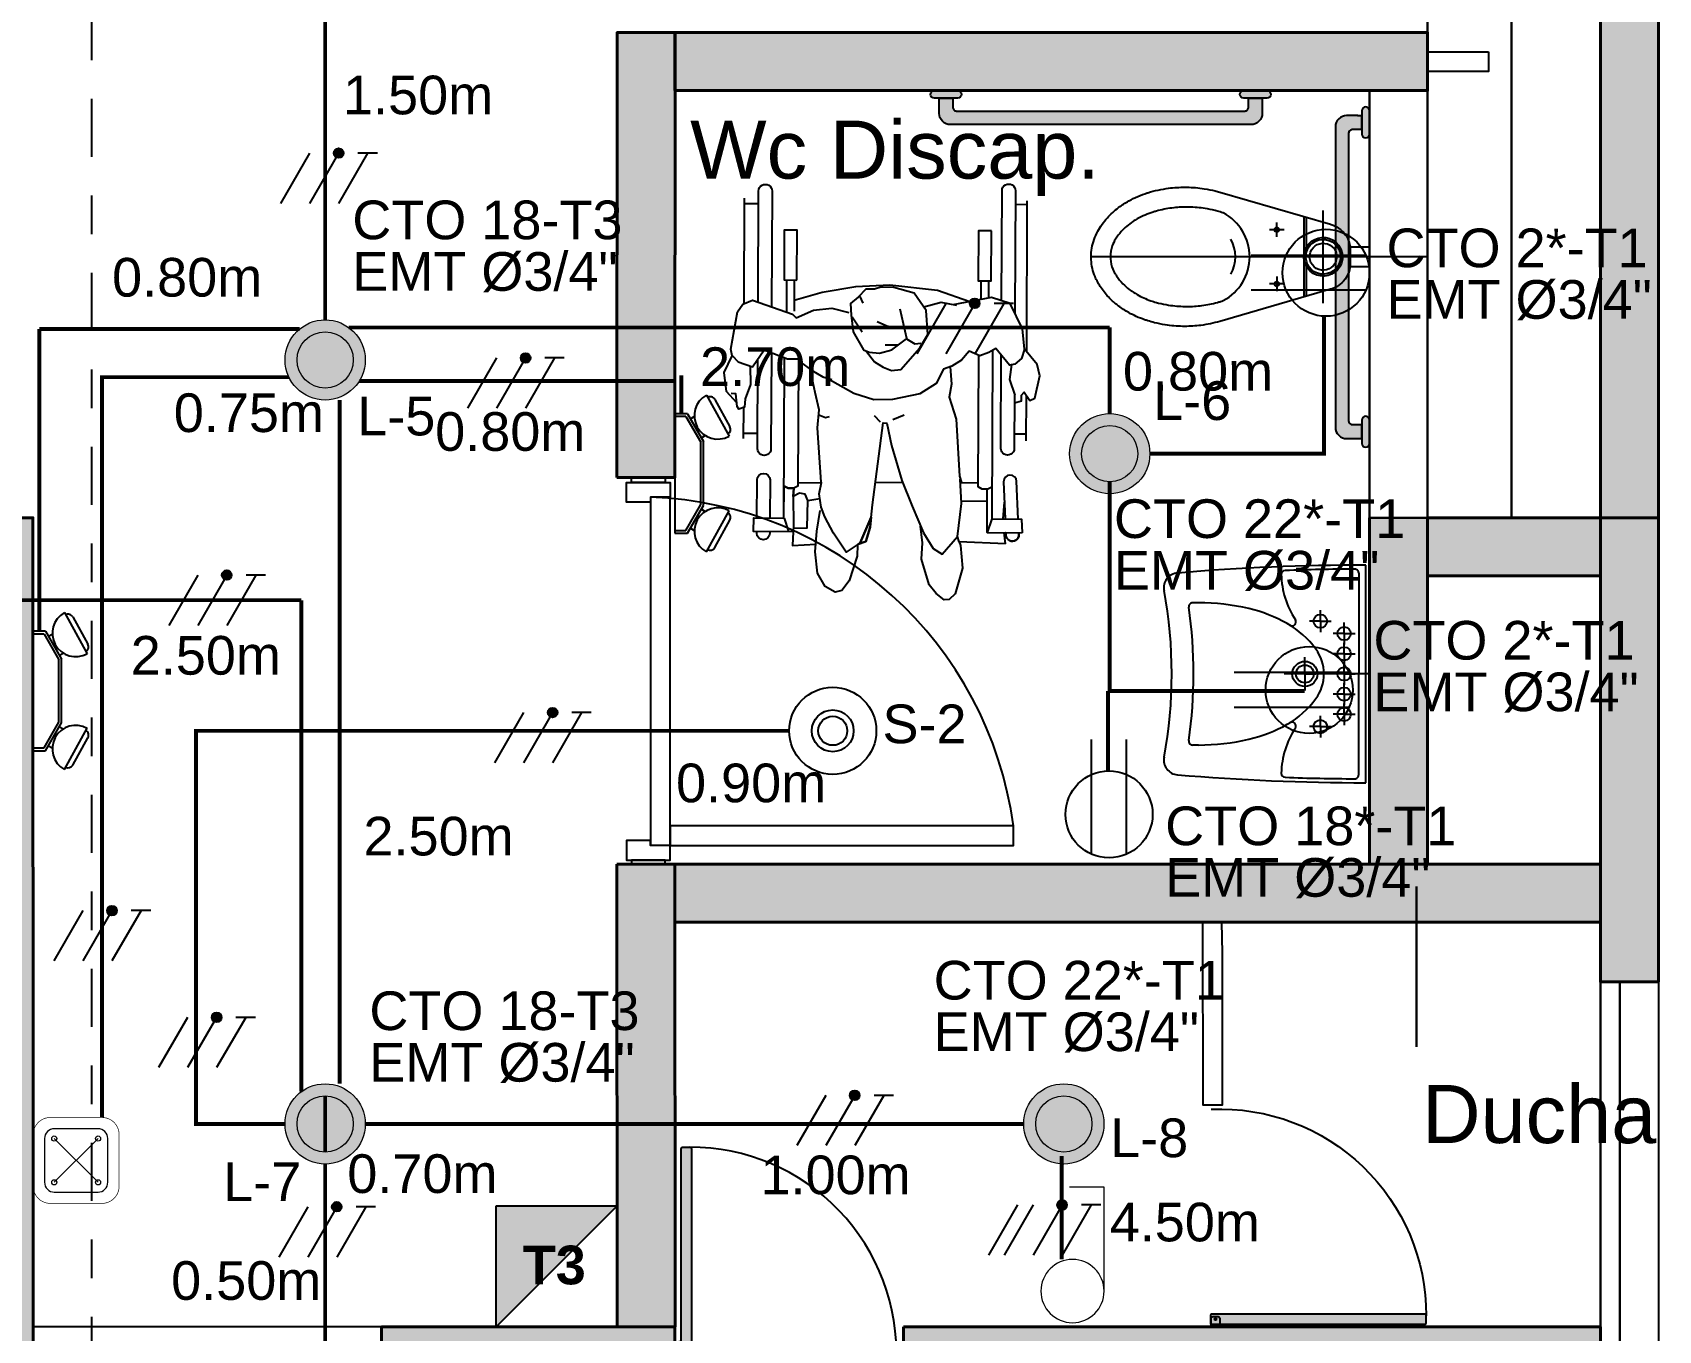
# Model space of a CAD drawing. Header units: millimetres. Extents: x -1568 to 501, y 36 to 962.
# Drawn here: x 266.322 to 270.526, y 54.871 to 58.228 of the extents above; entities that cross this region are included whole.
import ezdxf
from ezdxf.lldxf.tags import DXFTag

# ---------------------------------------------------------------- set-up
doc = ezdxf.new("R2010")
doc.units = ezdxf.units.MM
for name, pattern in [('CENTER', [0.7, 0.3, -0.2, 0, -0.2]), ('CENTER2', [28.575, 19.05, -3.175, 3.175, -3.175]), ('HIDDEN', [9.525, 6.35, -3.175]), ('LÍNEAS_OCULTASX2', [0.75, 0.5, -0.25])]:
    doc.linetypes.add(name, pattern=pattern)
for name, color, linetype in [('-ALAMBRADO', 7, 'Continuous'), ('-CN-GYD-ILUMINACION-EM', 1, 'Continuous'), ('-CN-GYD-TEXTOS', 7, 'Continuous'), ('1amobla', 253, 'Continuous'), ('A_ACHU5', 255, 'Continuous'), ('A_METAL  PROY', 177, 'Continuous'), ('A_MUEBLES FIJOS', 252, 'Continuous'), ('AMOBLAMIENTO', 252, 'Continuous'), ('CAJA DE PASO', 86, 'Continuous'), ('EJE-ESTRUCTURA', 254, 'CENTER'), ('GG_PISO 9', 8, 'Continuous'), ('JCA_HATCH 254', 252, 'Continuous'), ('LUMINARIA DE EMERGENCIA', 1, 'Continuous'), ('LUMINARIA LED CIRCULAR', 7, 'Continuous'), ('SENSOR MOVIMIENTO', 3, 'Continuous'), ('suiches', 3, 'Continuous'), ('TB', 7, 'Continuous'), ('TEXTOS MEDIDAS', 7, 'Continuous'), ('TOMA', 1, 'Continuous')]:
    doc.layers.add(name, color=color, linetype=linetype)
for name, color, linetype, lineweight in [('-CN-GYD-ILUMINACIÓN', 3, 'Continuous', 20), ('-CN-GYD-TUBERÍA TOMACORRIENTE', 5, 'Continuous', 5), ('-CN-GYD-TUBERÍA TOMACORRIENTE PVC', 86, 'Continuous', 18), ('_TEXTO', 7, 'Continuous', 9), ('TEXTOS', 7, 'Continuous', 20), ('Textos 1', 7, 'Continuous', 25)]:
    doc.layers.add(name, color=color, linetype=linetype, lineweight=lineweight)
doc.layers.add('A-HATCH CONCRETO', color=7, linetype='Continuous', true_color=0xb8b8b8)
doc.layers.add('Muro', color=7, linetype='Continuous', lineweight=40, true_color=0x2b2b2b)
doc.layers.add('Vidrio', color=7, linetype='Continuous', lineweight=30, true_color=0x999999)
doc.styles.add('GYD', font='arial.ttf', dxfattribs={"height": 2.5})
doc.styles.get("Standard").update_dxf_attribs({"font": 'arial.ttf'})
tags = doc.linetypes.add('EMT_LINE', pattern='A,0.5,-0.2,["EMT",Standard,S=0.1,R=0,X=-0.1,Y=-0.05],-0.25', length=0.95).pattern_tags.tags
tags[6] = DXFTag(74, 10)

# ---------------------------------------------------------------- blocks, each defined once
blk = doc.blocks.new('OJO DE BUEY 12W')
at = {"layer": 'JCA_HATCH 254', "true_color": 0x000000, "transparency": 33554687}
h = blk.add_hatch(color=18, dxfattribs=at)
h.dxf.hatch_style = 1
h.paths.add_polyline_path([(-103.7, 0, 1), (103.7, 0, 1)])
h.paths.add_polyline_path([(72.7, 0, -1), (-72.7, 0, -1)], flags=16)
at = {"layer": 'LUMINARIA LED CIRCULAR', "linetype": 'EMT_LINE', "lineweight": 5, "ltscale": 10}
h = blk.add_hatch(color=256, dxfattribs=at)
h.dxf.hatch_style = 1
h.set_gradient(color1=(147, 149, 152), color2=(248, 246, 176), name='SPHERICAL')
edge = h.paths.add_edge_path()
edge.add_arc((0, 0), 72.7, 0, 360)
at = {"layer": 'LUMINARIA LED CIRCULAR', "linetype": 'Continuous', "lineweight": 5, "ltscale": 10}
for radius in [103.7, 72.7]:
    blk.add_circle((0, 0), radius, dxfattribs=at)
blk = doc.blocks.new('*U73')
at = {"layer": '-CN-GYD-ILUMINACION-EM', "ltscale": 0.3}
for p, q in [((-144.9, 269.7), (-200.1, 170.2)), ((-114.3, 285.4), (-197.3, 135.9)), ((-118.9, 277.1), (-118.9, 277.1)), ((-192.7, 144.3), (-192.7, 144.3)), ((-144.9, -269.7), (-200.1, -170.2)), ((-114.3, -285.4), (-197.3, -135.9)), ((-192.7, -144.3), (-192.7, -144.3)), ((-118.9, -277.1), (-118.9, -277.1))]:
    blk.add_line(p, q, dxfattribs=at)
at = {"layer": '-CN-GYD-ILUMINACION-EM'}
for p, q in [((0, 217.4), (-46, 217.4)), ((0, 207.4), (-40.2, 207.4)), ((0, -217.4), (0, 217.4)), ((-104.3, 116.3), (-104.3, -116.3)), ((-94.3, 113.6), (-94.3, -113.6)), ((-46, -217.4), (0, -217.4)), ((-40.2, -207.4), (0, -207.4))]:
    blk.add_line(p, q, dxfattribs=at)
for points in [[(-46, 217.4), (-104.3, 116.3)], [(-40.2, 207.4), (-94.3, 113.6)], [(-56.3, 199.4), (-70.4, 207.5)], [(-96.3, 130.1), (-110.4, 138.2)], [(-46, -217.4), (-104.3, -116.3)], [(-40.2, -207.4), (-94.3, -113.6)], [(-96.3, -130.1), (-110.4, -138.2)], [(-56.3, -199.4), (-70.4, -207.5)]]:
    blk.add_lwpolyline(points, dxfattribs=at)
at = {"layer": '-CN-GYD-ILUMINACION-EM', "ltscale": 0.3}
for centre, radius, start, end in [((-155.8, 210.7), 85.5, 240.97153, 60.97153), ((-128.2, 260.4), 19.1, 60.97153, 150.97153), ((-183.4, 160.9), 19.1, 150.97153, 240.97153), ((-183.4, -160.9), 19.1, 119.02847, 209.02847), ((-155.8, -210.7), 85.5, 299.02847, 119.02847), ((-128.2, -260.4), 19.1, 209.02847, 299.02847)]:
    blk.add_arc(centre, radius, start, end, dxfattribs=at)
at = {"layer": '-CN-GYD-TEXTOS', "style": 'GYD'}
blk.add_attdef('5', (-68.5, -405.5), '', height=125, rotation=90, dxfattribs=at)
blk = doc.blocks.new('A$C8f550a70')
at = {"layer": '-CN-GYD-ILUMINACIÓN', "color": 3, "extrusion": (0, 0, -1)}
for p, q in [((0, 0.269), (0, 0)), ((0, 0), (0.0898, 0))]:
    blk.add_line(p, q, dxfattribs=at)
blk.add_circle((-0.0817, 0.2687), 0.0817, dxfattribs=at)
blk = doc.blocks.new('Caja de paso')
at = {"layer": '-CN-GYD-TUBERÍA TOMACORRIENTE PVC', "const_width": 0.00173}
blk.add_lwpolyline([(-0.1111, 0.0667), (-0.1111, -0.0667, 0.414214), (-0.0667, -0.1111), (0.0667, -0.1111, 0.414214), (0.1111, -0.0667), (0.1111, 0.0667, 0.414214), (0.0667, 0.1111), (-0.0667, 0.1111, 0.414214)], format="xyb", close=True, dxfattribs=at)
at = {"layer": '-CN-GYD-TUBERÍA TOMACORRIENTE PVC'}
blk.add_lwpolyline([(-0.0566, -0.0819), (0.0566, -0.0819, 0.414214), (0.0819, -0.0566), (0.0819, 0.0566, 0.414214), (0.0566, 0.0819), (-0.0566, 0.0819, 0.414214), (-0.0819, 0.0566), (-0.0819, -0.0566, 0.414214)], format="xyb", close=True, dxfattribs=at)
at = {"layer": '-CN-GYD-TUBERÍA TOMACORRIENTE PVC', "linetype": 'LÍNEAS_OCULTASX2'}
for points in [[(-0.0566, 0.0566), (0.0566, -0.0566)], [(0.0566, 0.0566), (-0.0566, -0.0566)]]:
    blk.add_lwpolyline(points, dxfattribs=at)
at = {"layer": '-CN-GYD-TUBERÍA TOMACORRIENTE PVC'}
for centre in [(-0.0566, 0.0566), (0.0566, 0.0566), (-0.0566, -0.0566), (0.0566, -0.0566)]:
    blk.add_circle(centre, 0.00665, dxfattribs=at)
blk = doc.blocks.new('2x')
at = {"layer": '-ALAMBRADO'}
h = blk.add_hatch(color=256, dxfattribs=at)
edge = h.paths.add_edge_path()
edge.add_arc((0.075, 0.13), 0.025, 0, 360)
for p, q in [((-0.075, 0.13), (-0.2251, -0.13)), ((0.075, 0.13), (-0.075, -0.13)), ((0.2251, 0.13), (0.075, -0.13))]:
    blk.add_line(p, q, dxfattribs=at)
blk.add_lwpolyline([(0.2751, 0.13), (0.1751, 0.13)], dxfattribs=at)
blk.add_circle((0.075, 0.13), 0.025, dxfattribs=at)
blk = doc.blocks.new('*U63')
at = {"layer": '-ALAMBRADO'}
blk.add_blockref('2x', (0, 0), dxfattribs=at)
blk = doc.blocks.new('Estructura cubierta')
at = {"layer": 'EJE-ESTRUCTURA', "ltscale": 0.5}
blk.add_line((1978.498, -5855.3542), (1978.498, -5914.9141), dxfattribs=at)
blk.add_line((1978.498, -5855.3542), (1978.498, -5914.9141), dxfattribs=at)
blk = doc.blocks.new('DISCAPACITADO PLANTA')
for points in [[(0.2917, 0.8958), (0.2908, 0.9253), (0.27, 0.9892), (0.2518, 1.0146), (0.2345, 1.019), (0.2082, 1.0038), (0.1889, 0.9694), (0.1821, 0.9144), (0.187, 0.8605), (0.1952, 0.8075)], [(0.6744, 0.894), (0.5545, 0.8887), (0.5585, 0.8983), (0.5637, 0.9562), (0.5446, 1.0232), (0.5291, 1.0379), (0.5161, 1.0383), (0.4953, 1.0224), (0.4775, 0.9995), (0.4577, 0.9332), (0.4599, 0.8913), (0.4599, 0.8913), (0.4551, 0.848)], [(0.1266, 0.8531), (0.1621, 0.8526), (0.1636, 0.7815), (0.1563, 0.7655), (0.1417, 0.7628), (0.1254, 0.7708), (0.1267, 0.8456), (0.1239, 0.8981), (0.1839, 0.8947)], [(0.3275, 0.8246), (0.299, 0.8908), (0.2628, 0.9155), (0.23, 0.8656), (0.2078, 0.8238), (0.1984, 0.7987), (0.1929, 0.7645), (0.199, 0.7352), (0.1981, 0.7337), (0.1881, 0.5936), (0.1925, 0.5466), (0.1925, 0.5466), (0.1823, 0.5022), (0.1696, 0.4422)], [(0.2935, 0.8946), (0.3136, 0.8877), (0.3248, 0.8507), (0.3308, 0.7926), (0.3586, 0.581), (0.3676, 0.5817), (0.3802, 0.6394), (0.4066, 0.73), (0.4333, 0.7963), (0.4333, 0.7963), (0.4623, 0.8653), (0.4874, 0.9054), (0.5109, 0.9207), (0.5508, 0.8746), (0.5607, 0.7894), (0.5578, 0.7263)], [(0.5545, 0.8887), (0.5508, 0.8746)], [(0.6744, 0.894), (0.6711, 0.8644)], [(0.1258, 0.8624), (0.0232, 0.862), (0.0237, 0.8265), (0.1019, 0.8269)], [(0.1022, 0.8271), (0.1135, 0.8617)], [(0.6271, 0.8639), (0.7174, 0.8649)], [(0.641, 0.3929), (0.6391, 0.8292), (0.6271, 0.8639), (0.6276, 0.752)], [(0.6391, 0.8292), (0.7157, 0.8295), (0.7157, 0.8295), (0.7174, 0.865)], [(0.1019, 0.8269), (0.1036, 0.4123)], [(0.6686, 0.8293), (0.6721, 0.7862)], [(0.1254, 0.7708), (0.1274, 0.7499)], [(0.1636, 0.7815), (0.1948, 0.7764)], [(0.6275, 0.7831), (0.5605, 0.7844)], [(0.1392, 0.4154), (0.1378, 0.7445), (0.1274, 0.7499), (0.1126, 0.7498), (0.1022, 0.7443)], [(0.1378, 0.7356), (0.1989, 0.7349)], [(0.3385, 0.734), (0.4084, 0.7347)], [(0.5314, 0.4354), (0.5352, 0.4806), (0.5352, 0.4806), (0.5286, 0.5145), (0.5286, 0.5145), (0.547, 0.571), (0.5555, 0.7186), (0.5555, 0.7186), (0.5604, 0.7348), (0.5604, 0.7348), (0.6041, 0.7356)], [(0.6395, 0.7466), (0.629, 0.752), (0.6143, 0.752), (0.6039, 0.7465), (0.6053, 0.4064)], [(-0.0027, 0.6209), (-0.0023, 0.5411)], [(-0.0026, 0.6073), (0.0337, 0.6074)], [(0.6974, 0.6093), (0.7283, 0.6094)], [(0.7283, 0.6274), (0.7288, 0.5097)], [(0.1921, 0.56), (0.2091, 0.567), (0.2195, 0.5641)], [(0.3513, 0.5791), (0.3357, 0.5629)], [(0.4123, 0.5606), (0.3835, 0.5727)], [(-0.0202, 0.5288), (-0.0465, 0.4995), (-0.0531, 0.4504), (-0.032, 0.4078), (-0.0352, 0.3905), (-0.0183, 0.2933), (-0.0042, 0.274), (0.0205, 0.2636), (0.1236, 0.2992), (0.1337, 0.309), (0.1778, 0.2892), (0.226, 0.2841), (0.2697, 0.2949)], [(0.0144, 0.4337), (0.015, 0.4813), (0.0012, 0.5184), (-0.0006, 0.5405), (-0.0145, 0.5453), (-0.0192, 0.5386), (-0.0223, 0.5053), (-0.0349, 0.5049)], [(0.698, 0.5285), (0.7161, 0.5241), (0.7159, 0.5089), (0.7229, 0.5012), (0.7378, 0.5229), (0.7505, 0.5168), (0.7637, 0.4592), (0.7564, 0.4298), (0.7238, 0.3898), (0.7156, 0.4144), (0.6986, 0.4287), (0.6845, 0.4313), (0.6496, 0.388), (0.6496, 0.388), (0.6312, 0.3985), (0.6082, 0.4076), (0.5807, 0.3955), (0.5604, 0.4188), (0.5358, 0.4338), (0.5145, 0.4415), (0.5145, 0.4415), (0.4949, 0.4792), (0.4531, 0.506), (0.3826, 0.5206), (0.3346, 0.5214), (0.2821, 0.505), (0.2135, 0.4657)], [(0.6904, 0.4302), (0.6847, 0.4688), (0.6983, 0.5091)], [(-0.0322, 0.4068), (-0.0169, 0.4227), (0.0207, 0.4359), (0.0509, 0.3915), (0.0509, 0.3915), (0.1112, 0.4153), (0.1392, 0.4153), (0.1392, 0.4153), (0.1445, 0.4234), (0.1726, 0.4445), (0.2019, 0.4613), (0.2252, 0.4683)], [(0.3153, 0.3964), (0.3357, 0.4229), (0.3579, 0.437), (0.3796, 0.4453), (0.4037, 0.4429), (0.4535, 0.3863), (0.4735, 0.3521), (0.4695, 0.2901), (0.4385, 0.2455), (0.3861, 0.2307), (0.3525, 0.2297), (0.3359, 0.2347), (0.3137, 0.2349), (0.2938, 0.2556), (0.2738, 0.2717), (0.2756, 0.3023), (0.2809, 0.3456), (0.3078, 0.3915), (0.3224, 0.3983), (0.3486, 0.4007), (0.3803, 0.3915), (0.4187, 0.3634), (0.4403, 0.3762), (0.456, 0.3748)], [(0.3639, 0.3789), (0.3956, 0.3793)], [(0.7238, 0.3898), (0.7183, 0.3378), (0.6869, 0.2717), (0.6386, 0.2564), (0.5386, 0.2752)], [(0.7293, 0.3965), (0.7309, 0.0065)], [(0.3041, 0.3461), (0.2778, 0.3076)], [(0.4193, 0.3625), (0.4025, 0.2869)], [(0.3425, 0.3187), (0.3676, 0.3296), (0.3838, 0.3344)], [(-0.0012, 0.2728), (0, 0)], [(0.1088, 0.2113), (0.1084, 0.294)], [(0.1281, 0.2113), (0.1278, 0.2915)], [(0.1279, 0.2638), (0.2008, 0.2428), (0.2875, 0.228), (0.3756, 0.2235), (0.4992, 0.2374), (0.5825, 0.2669)], [(0.2983, 0.2539), (0.3057, 0.2711)], [(0.5491, 0.2773), (0.5085, 0.2691), (0.4636, 0.2815)], [(0.611, 0.2134), (0.6108, 0.2616)], [(0.6304, 0.2135), (0.6302, 0.258)], [(-0.0001, 0.0131), (0.0363, 0.0133)], [(0.7309, 0.0166), (0.7, 0.0164)]]:
    blk.add_lwpolyline(points)
for points in [[(0.0652, 0.8621), (0.0652, 0.8663), (0.0652, 0.8663, 1), (0.0316, 0.8662), (0.0316, 0.8662), (0.0317, 0.8616)], [(0.6754, 0.8648), (0.6757, 0.871), (0.6757, 0.871, -1), (0.7092, 0.8695), (0.7092, 0.8695), (0.709, 0.865)], [(0.0318, 0.8266), (0.0322, 0.7283), (0.0322, 0.7283, 1), (0.0658, 0.7284), (0.0658, 0.7284), (0.0654, 0.8267)], [(0.7075, 0.8295), (0.7034, 0.7317), (0.7034, 0.7317, -1), (0.6698, 0.7331), (0.6698, 0.7331), (0.6739, 0.8291)], [(0.0692, 0.3987), (0.0681, 0.6476), (0.0681, 0.6476, 1), (0.0336, 0.6475), (0.0336, 0.6475), (0.0346, 0.4156)], [(0.6979, 0.5079), (0.6973, 0.6467), (0.6973, 0.6467, 1), (0.6627, 0.6466), (0.6627, 0.6466), (0.6638, 0.4056)], [(0.6644, 0.2646), (0.6656, -0.0198), (0.6656, -0.0198, 1), (0.7001, -0.0197), (0.7001, -0.0197), (0.6988, 0.2967)], [(0.0352, 0.2687), (0.0364, -0.0189), (0.0364, -0.0189, 1), (0.071, -0.0188), (0.071, -0.0188), (0.0697, 0.2806)]]:
    blk.add_lwpolyline(points, format="xyb")
for points in [[(0.3136, 0.8877), (0.2935, 0.8946), (0.299, 0.8908), (0.3275, 0.8246), (0.3248, 0.8507)], [(0.1267, 0.8456), (0.1258, 0.8624), (0.0232, 0.862), (0.0237, 0.8265), (0.1019, 0.8269), (0.1022, 0.7443), (0.1126, 0.7498), (0.1274, 0.7499), (0.1254, 0.7708)], [(0.1352, 0.2113), (0.1357, 0.0822), (0.1026, 0.0821), (0.1026, 0.0821), (0.102, 0.2112)], [(0.638, 0.0844), (0.6048, 0.0842), (0.6048, 0.0842), (0.6042, 0.2134), (0.6374, 0.2135)]]:
    blk.add_lwpolyline(points, close=True)
blk.add_lwpolyline([(0.6757, 0.871), (0.6754, 0.8645), (0.709, 0.8648), (0.7092, 0.8695, 1)], format="xyb", close=True)
blk = doc.blocks.new('INODORO')
at = {"layer": 'AMOBLAMIENTO', "extrusion": (-1.55665e-06, -4.47371e-06, 1)}
for p, q in [((-0.07, 0.2213, 13.5017), (-0.07, 0.2587, 13.5017)), ((0.07, 0.2213, 13.5017), (0.07, 0.2587, 13.5017)), ((-0.0513, 0.24, 13.5017), (-0.0887, 0.24, 13.5017)), ((0.0513, 0.24, 13.5017), (0.0887, 0.24, 13.5017)), ((0.103, 0.17, 13.5017), (-0.103, 0.17, 13.5017)), ((-0.0237, 0.164, 13.5017), (-0.1013, 0.164, 13.5017)), ((0.1013, 0.164, 13.5017), (0.0237, 0.164, 13.5017))]:
    blk.add_line(p, q, dxfattribs=at)
at = {"layer": 'AMOBLAMIENTO', "extrusion": (-1.55665e-06, -4.47371e-06, 1), "flags": 128}
for points, elevation in [([(0.1671, 0.3875), (0.0841, 0.1015, -0.016701), (0.0827, 0.097, -0.022806), (0.0804, 0.0911, -0.021821), (0.0776, 0.0856, -0.034751), (0.0723, 0.0775, -0.036571), (0.0655, 0.0699, -0.043988), (0.056, 0.0621, -0.052185), (0.0431, 0.0552, -0.082496), (0.0207, 0.0501, -0.014668), (0.0166, 0.05), (-0.0166, 0.05, -0.083909), (-0.0396, 0.0539, -0.098699), (-0.0632, 0.0678, -0.082496), (-0.0776, 0.0856, -0.052185), (-0.0834, 0.099, -0.009147), (-0.0841, 0.1015), (-0.1671, 0.3875, -0.038438), (-0.1773, 0.4362, -0.03221), (-0.18, 0.4779, -0.004356), (-0.18, 0.4836, -0.034754), (-0.176, 0.5285, -0.021818), (-0.1704, 0.5562, -0.013779), (-0.1656, 0.5734, -0.009024), (-0.1628, 0.582, -0.022804), (-0.1543, 0.6032, -0.021821), (-0.1445, 0.6227, -0.031515), (-0.1273, 0.6491, -0.003233), (-0.1258, 0.6511, -0.036571), (-0.1069, 0.6723, -0.043988), (-0.0805, 0.6939, -0.02205), (-0.0659, 0.7029, -0.030103), (-0.0513, 0.7099, -0.082496), (-0.0079, 0.7198, -0.014666), (0, 0.72, -0.083908), (0.0445, 0.7125, -0.043384), (0.0659, 0.7029, -0.055079), (0.1007, 0.6781, -0.050815), (0.1273, 0.6491, -0.03155), (0.1445, 0.6226, -0.052186), (0.1652, 0.5748, -0.001468), (0.1656, 0.5734, -0.042516), (0.1773, 0.5196, -0.03221), (0.18, 0.4779, -0.004357), (0.18, 0.4723, -0.034752), (0.176, 0.4274, -0.02182), (0.1704, 0.3996, -0.009707), (0.1671, 0.3875)], 13.5018), ([(0, 0.6701, 0.014666), (-0.005, 0.6699, 0.082496), (-0.0324, 0.6637, 0.044795), (-0.046, 0.6567, 0.007375), (-0.0496, 0.6542, 0.043988), (-0.0699, 0.6377, 0.036571), (-0.0844, 0.6214, 0.018877), (-0.0909, 0.6122, 0.015864), (-0.0979, 0.6006, 0.021821), (-0.1063, 0.584, 0.022804), (-0.1136, 0.5659, 0.01791), (-0.1181, 0.5512, 0.004894), (-0.1196, 0.5455, 0.021818), (-0.1248, 0.5196, 0.034754), (-0.1285, 0.4778, 0.004356), (-0.1285, 0.4725, 0.03221), (-0.126, 0.4336, 0.03362), (-0.1181, 0.3937, 0.010353), (-0.1156, 0.3852, 0.008488), (-0.1133, 0.3783)], 13.5017), ([(0.1134, 0.3783, 0.000935), (0.1136, 0.3791, 0.017908), (0.1181, 0.3937, 0.004894), (0.1196, 0.3995, 0.02182), (0.1249, 0.4253, 0.034752), (0.1285, 0.4672, 0.004357), (0.1286, 0.4725, 0.03221), (0.1261, 0.5114, 0.033619), (0.1181, 0.5512, 0.010353), (0.1157, 0.5597, 0.052186), (0.098, 0.6006, 0.015899), (0.0909, 0.6122, 0.066511), (0.0652, 0.6422, 0.040373), (0.046, 0.6567, 0.058094), (0.0282, 0.6653, 0.083908), (0, 0.6701)], 13.5017)]:
    blk.add_lwpolyline(points, format="xyb", dxfattribs=dict(at, elevation=elevation))
at = {"layer": 'AMOBLAMIENTO', "linetype": 'HIDDEN', "ltscale": 0.25, "extrusion": (-1.55665e-06, -4.47371e-06, 1), "elevation": 13.5017}
for points in [[(0, -0.1499), (0, 0.7201)], [(-0.12, 0.1201), (0.12, 0.1201)]]:
    blk.add_lwpolyline(points, dxfattribs=at)
at = {"layer": 'AMOBLAMIENTO', "extrusion": (-1.55665e-06, -4.47371e-06, 1), "elevation": 13.5017}
blk.add_lwpolyline([(0.025, 0.0501), (-0.025, 0.0501), (-0.025, 0.0001), (0.025, 0.0001)], close=True, dxfattribs=at)
at = {"layer": 'AMOBLAMIENTO', "extrusion": (-1.55665e-06, -4.47371e-06, 1)}
for major_axis, start_param, end_param in [((0.1211, -0.0421), 3.962815, 6.131668), ((0.0863, -0.03), 4.528683, 5.5658)]:
    blk.add_ellipse((0, 0.4382, 13.5017), major_axis=major_axis, ratio=1, start_param=start_param, end_param=end_param, dxfattribs=at)
for centre, major_axis in [((-0.07, 0.24, 13.5017), (0.00567, -0.00197)), ((0.07, 0.24, 13.5017), (0.00567, -0.00197)), ((0, 0.12, 13.5017), (0.0472, -0.0164)), ((0, 0.12, 13.5017), (0.0425, -0.0148)), ((0, 0.12, 13.5017), (0.0331, -0.0115))]:
    blk.add_ellipse(centre, major_axis=major_axis, ratio=1, dxfattribs=at)
blk = doc.blocks.new('BARANADA SANIT 02')
at = {"layer": 'A_ACHU5'}
h = blk.add_hatch(color=256, dxfattribs=at)
edge = h.paths.add_edge_path()
edge.add_arc((0.7725, -0.043), 0.01, 270, 360)
edge.add_line((0.7825, -0.043), (0.7825, -0.02))
edge.add_line((0.7825, -0.02), (0.8175, -0.02))
edge.add_line((0.8175, -0.02), (0.8175, -0.03))
edge.add_line((0.8175, -0.03), (0.8177, -0.03))
edge.add_line((0.8177, -0.03), (0.8177, -0.059))
edge.add_arc((0.7887, -0.059), 0.029, -90, 0, ccw=False)
edge.add_line((0.7887, -0.088), (0.5132, -0.088))
edge.add_line((0.5132, -0.088), (0.0114, -0.088))
edge.add_arc((0.0114, -0.059), 0.029, 180, 270, ccw=False)
edge.add_line((-0.0176, -0.059), (-0.0176, -0.03))
edge.add_line((-0.0176, -0.03), (-0.0176, -0.02))
edge.add_line((-0.0176, -0.02), (0.0176, -0.02))
edge.add_line((0.0176, -0.02), (0.0176, -0.043))
edge.add_arc((0.0276, -0.043), 0.01, 180, 270)
edge.add_line((0.0276, -0.053), (0.5132, -0.053))
edge.add_line((0.5132, -0.053), (0.7725, -0.053))
edge = h.paths.add_edge_path()
edge.add_arc((0.77, -0.01), 0.01, 90, 270, ccw=False)
edge.add_line((0.77, 0), (0.83, 0))
edge.add_arc((0.83, -0.01), 0.01, -90, 90, ccw=False)
edge.add_line((0.83, -0.02), (0.77, -0.02))
edge = h.paths.add_edge_path()
edge.add_arc((-0.03, -0.01), 0.01, 90, 270, ccw=False)
edge.add_line((-0.03, 0), (0.03, 0))
edge.add_arc((0.03, -0.01), 0.01, -90, 90, ccw=False)
edge.add_line((0.03, -0.02), (-0.03, -0.02))
at = {"layer": 'A_METAL  PROY'}
for points in [[(-0.03, -0.02, -1), (-0.03, 0), (0.03, 0), (0.03, 0, -1), (0.03, -0.02), (0.03, -0.02), (-0.03, -0.02)], [(0.77, -0.02, -1), (0.77, 0), (0.83, 0), (0.83, 0, -1), (0.83, -0.02), (0.83, -0.02), (0.77, -0.02)], [(0.7725, -0.053, 0.414214), (0.7825, -0.043), (0.7825, -0.02), (0.8175, -0.02), (0.8175, -0.03), (0.8177, -0.03), (0.8177, -0.059, -0.414214), (0.7887, -0.088), (0.5132, -0.088), (0.0114, -0.088, -0.414214), (-0.0176, -0.059), (-0.0176, -0.03), (-0.0176, -0.02), (0.0176, -0.02), (0.0176, -0.043, 0.414214), (0.0276, -0.053), (0.5132, -0.053)]]:
    blk.add_lwpolyline(points, format="xyb", close=True, dxfattribs=at)
blk = doc.blocks.new('BARANDA SANIT MINUS')
at = {"layer": 'A_ACHU5'}
h = blk.add_hatch(color=256, dxfattribs=at)
edge = h.paths.add_edge_path()
edge.add_arc((-0.043, 0.0275), 0.01, 180, 270)
edge.add_line((-0.043, 0.0175), (-0.02, 0.0175))
edge.add_line((-0.02, 0.0175), (-0.02, -0.0175))
edge.add_line((-0.02, -0.0175), (-0.03, -0.0175))
edge.add_line((-0.03, -0.0175), (-0.03, -0.0177))
edge.add_line((-0.03, -0.0177), (-0.059, -0.0177))
edge.add_arc((-0.059, 0.0113), 0.029, 180, 270, ccw=False)
edge.add_line((-0.088, 0.0113), (-0.088, 0.2919))
edge.add_line((-0.088, 0.2919), (-0.088, 0.7886))
edge.add_arc((-0.059, 0.7886), 0.029, 90, 180, ccw=False)
edge.add_line((-0.059, 0.8176), (-0.03, 0.8176))
edge.add_line((-0.03, 0.8176), (-0.02, 0.8176))
edge.add_line((-0.02, 0.8176), (-0.02, 0.7824))
edge.add_line((-0.02, 0.7824), (-0.043, 0.7824))
edge.add_arc((-0.043, 0.7724), 0.01, 90, 180)
edge.add_line((-0.053, 0.7724), (-0.053, 0.2919))
edge.add_line((-0.053, 0.2919), (-0.053, 0.0275))
edge = h.paths.add_edge_path()
edge.add_arc((-0.01, 0.83), 0.01, 0, 180, ccw=False)
edge.add_line((0, 0.83), (0, 0.77))
edge.add_arc((-0.01, 0.77), 0.01, 180, 360, ccw=False)
edge.add_line((-0.02, 0.77), (-0.02, 0.83))
edge = h.paths.add_edge_path()
edge.add_arc((-0.01, 0.03), 0.01, 0, 180, ccw=False)
edge.add_line((0, 0.03), (0, -0.03))
edge.add_arc((-0.01, -0.03), 0.01, 180, 360, ccw=False)
edge.add_line((-0.02, -0.03), (-0.02, 0.03))
at = {"layer": 'A_METAL  PROY'}
for points in [[(-0.053, 0.0275, 0.414214), (-0.043, 0.0175), (-0.02, 0.0175), (-0.02, -0.0175), (-0.03, -0.0175), (-0.03, -0.0177), (-0.059, -0.0177, -0.414214), (-0.088, 0.0113), (-0.088, 0.2919), (-0.088, 0.7886, -0.414214), (-0.059, 0.8176), (-0.03, 0.8176), (-0.02, 0.8176), (-0.02, 0.7824), (-0.043, 0.7824, 0.414214), (-0.053, 0.7724), (-0.053, 0.2919)], [(-0.02, 0.83, -1), (0, 0.83), (0, 0.77), (0, 0.77, -1), (-0.02, 0.77), (-0.02, 0.77), (-0.02, 0.83)], [(-0.02, 0.03, -1), (0, 0.03), (0, -0.03), (0, -0.03, -1), (-0.02, -0.03), (-0.02, -0.03), (-0.02, 0.03)]]:
    blk.add_lwpolyline(points, format="xyb", close=True, dxfattribs=at)
blk = doc.blocks.new('lav discapacitados')
for p, q in [((0.1353, 0.125), (0.1353, 0.1399)), ((0.5032, 0.125), (0.5032, 0.1399)), ((0.3192, -0.3174), (0.3192, -0.0964)), ((0.3192, -0.15), (0.3192, -0.1217)), ((0.1828, -0.19), (0.1828, -0.1617)), ((0.3192, -0.15), (0.2762, -0.1495)), ((0.3192, -0.15), (0.3625, -0.1495)), ((0.3192, -0.15), (0.3192, -0.1783)), ((0.4557, -0.19), (0.4557, -0.1617)), ((0.1828, -0.19), (0.1545, -0.19)), ((0.1828, -0.19), (0.1828, -0.2183)), ((0.1828, -0.19), (0.2111, -0.19)), ((0.4557, -0.19), (0.4274, -0.19)), ((0.4557, -0.19), (0.484, -0.19)), ((0.4557, -0.19), (0.4557, -0.2183)), ((0.2148, -0.2514), (0.1865, -0.2514)), ((0.2148, -0.2514), (0.2148, -0.2231)), ((0.2148, -0.2514), (0.2431, -0.2514)), ((0.2148, -0.2514), (0.2148, -0.2797)), ((0.267, -0.2514), (0.2387, -0.2514)), ((0.267, -0.2514), (0.267, -0.2231)), ((0.267, -0.2514), (0.2953, -0.2514)), ((0.267, -0.2514), (0.267, -0.2797)), ((0.3192, -0.2514), (0.2909, -0.2514)), ((0.3192, -0.2514), (0.3192, -0.2231)), ((0.3192, -0.2514), (0.3475, -0.2514)), ((0.3192, -0.2514), (0.3192, -0.2797)), ((0.3714, -0.2514), (0.3431, -0.2514)), ((0.3714, -0.2514), (0.3714, -0.2231)), ((0.3714, -0.2514), (0.3997, -0.2514)), ((0.3714, -0.2514), (0.3714, -0.2797)), ((0.4236, -0.2514), (0.3953, -0.2514)), ((0.4236, -0.2514), (0.4236, -0.2231)), ((0.4236, -0.2514), (0.4519, -0.2514)), ((0.4236, -0.2514), (0.4236, -0.2797)), ((0.0583, -0.2892), (0.3192, -0.2892)), ((0.5802, -0.2892), (0.3192, -0.2892)), ((0.0377, -0.3074), (0.6007, -0.3074))]:
    blk.add_line(p, q)
blk.add_lwpolyline([(0.1353, 0.125, 0.057771), (0.1504, -0.0053, 0.071436), (0.1891, -0.1043, 0.106424), (0.2552, -0.1783, 0.158971), (0.3192, -0.1992, 0.158971)], format="xyb")
for centre, radius in [((0.3192, -0.15), 0.0325), ((0.3192, -0.15), 0.023), ((0.3192, -0.2514), 0.0174)]:
    blk.add_circle(centre, radius)
at = {"linetype": 'Continuous'}
for centre in [(0.1828, -0.19), (0.4557, -0.19), (0.2148, -0.2514), (0.267, -0.2514), (0.3714, -0.2514), (0.4236, -0.2514)]:
    blk.add_circle(centre, 0.0174, dxfattribs=at)
for centre, radius, start, end in [((0.0967, 0.1762), 0.0385, 79.4854, 175.151), ((0.3192, 1.3749), 1.1807, 259.4854, 280.5146), ((0.5417, 0.1762), 0.0385, 4.849, 100.5146), ((5.7963, -0.3074), 5.7586, 175.15096, 180), ((-5.1579, -0.3074), 5.7586, 0, 4.84904), ((0.1455, 0.1399), 0.0102, 81.9935, 180), ((0.3192, 1.3749), 1.237, 261.9935, 278.0065), ((0.4929, 0.1399), 0.0102, 0, 98.0065), ((-0.0664, 0.125), 0.5696, 346.7746, 0), ((0.1242, 0.0802), 0.3738, 330.4303, 346.7746), ((5.7963, -0.3074), 5.7483, 177.92069, 179.71619), ((0.062, -0.0992), 0.0102, 88.9603, 177.9207), ((0.0582, -0.3074), 0.2185, 56.4295, 88.9603), ((0.1846, -0.1168), 0.0102, 236.4295, 31.5913), ((0.2442, 0.0121), 0.2358, 306.1312, 330.4303), ((0.4538, -0.1168), 0.0102, 148.4087, 303.5705), ((0.5802, -0.3074), 0.2185, 91.0397, 123.5705), ((0.5765, -0.0992), 0.0102, 2.0793, 91.0397), ((-5.1579, -0.3074), 5.7483, 0.28381, 2.07931), ((0.3192, -0.0906), 0.1086, 270, 306.1312), ((0.0583, -0.2789), 0.0102, 179.7162, 270), ((0.5802, -0.2789), 0.0102, 270, 0.2838)]:
    blk.add_arc(centre, radius, start, end)
blk = doc.blocks.new('PUERTA BAÑOS')
at = {"layer": 'AMOBLAMIENTO'}
h = blk.add_hatch(color=255, dxfattribs=at)
edge = h.paths.add_edge_path()
edge.add_line((-0.0075, 0.0025), (-0.0075, -0.6278))
edge.add_arc((-0.0125, -0.6278), 0.005, -90, 0, ccw=False)
edge.add_line((-0.0125, -0.6328), (-0.0325, -0.6328))
edge.add_arc((-0.0325, -0.6278), 0.005, 180, 270, ccw=False)
edge.add_line((-0.0375, -0.6278), (-0.0375, -0.0025))
edge.add_arc((-0.0325, -0.0025), 0.005, 90, 180, ccw=False)
edge.add_line((-0.0325, 0.0025), (-0.0075, 0.0025))
for p, q in [((0, 0), (-0.005, 0)), ((0, -0.06), (0, 0)), ((-0.03, -0.005), (-0.03, -0.02)), ((-0.005, 0), (-0.025, 0)), ((-0.025, -0.025), (-0.005, -0.025)), ((-0.005, -0.025), (-0.005, 0)), ((-0.005, 0), (-0.005, -0.06)), ((-0.005, -0.06), (0, -0.06))]:
    blk.add_line(p, q, dxfattribs=at)
blk.add_lwpolyline([(-0.0075, 0.0025), (-0.0075, -0.6278, -0.414214), (-0.0125, -0.6328), (-0.0325, -0.6328, -0.414214), (-0.0375, -0.6278), (-0.0375, -0.0025, -0.414214), (-0.0325, 0.0025)], format="xyb", close=True, dxfattribs=at)
blk.add_circle((-0.0225, -0.0125), 0.0025, dxfattribs=at)
at = {"layer": 'AMOBLAMIENTO', "ltscale": 0.1}
blk.add_arc((-0.034, -0.0259), 0.6069, 177.5483, 270.1437, dxfattribs=at)
at = {"layer": 'AMOBLAMIENTO'}
for centre, start, end in [((-0.025, -0.005), 90, 180), ((-0.025, -0.02), 180, 270)]:
    blk.add_arc(centre, 0.005, start, end, dxfattribs=at)
blk = doc.blocks.new('A$C2b4e84c0')
at = {"layer": 'A-HATCH CONCRETO', "ltscale": 0.01}
h = blk.add_hatch(color=256, dxfattribs=at)
h.dxf.hatch_style = 1
h.paths.add_polyline_path([(30.0493, -30.0455), (29.8993, -30.0455), (29.8993, 18.1929), (30.0493, 18.1929)])
h = blk.add_hatch(color=256, dxfattribs=at)
h.dxf.hatch_style = 1
h.paths.add_polyline_path([(23.152, -30.0455), (23.002, -30.0455), (23.0018, -28.5839), (23.1519, -28.5839)])
h.paths.add_polyline_path([(23.002, -29.0326), (23.002, -28.8826), (22.3683, -28.8826), (22.3683, -29.0326)])
h.paths.add_polyline_path([(20.9143, -29.0329), (20.9143, -28.8829), (21.5683, -28.8826), (21.5683, -29.0326)])
h.paths.add_polyline_path([(19.5505, -29.0327), (19.5505, -28.8827), (20.1143, -28.8823), (20.1143, -29.0324)])
h.paths.add_polyline_path([(18.4005, -30.0455), (18.2505, -30.0455), (18.2505, -29.0326), (18.4005, -29.0326)])
h.paths.add_polyline_path([(18.2505, -30.0455), (23.152, -30.0455), (23.152, -30.1955), (18.2505, -30.1955)])
h.paths.add_polyline_path([(19.8537, -30.0453), (19.7037, -30.0453), (19.7036, -29.0325), (19.8536, -29.0325)])
h.paths.add_polyline_path([(21.5029, -30.0454), (21.3528, -30.0454), (21.3528, -29.0326), (21.5028, -29.0326)])
h.paths.add_polyline_path([(23.1333, -27.6815), (23.1333, -27.6815), (22.9833, -27.6815), (22.9833, -27.6815)], flags=17)
h.paths.add_polyline_path([(24.8529, -27.5315), (21.2014, -27.5315), (21.2014, -27.6815), (24.8529, -27.6815)])
h.paths.add_polyline_path([(21.2014, -27.5315), (21.2016, -23.8078), (21.3516, -23.8078), (21.3514, -27.5315)])
h.paths.add_polyline_path([(18.2526, -26.5824), (20.3005, -26.5825), (20.3005, -26.7325), (19.3505, -26.7325), (19.3505, -27.5325), (19.2005, -27.5315), (19.2005, -26.7325), (18.2526, -26.7325)])
h.paths.add_polyline_path([(26.0731, -24.6816), (21.3516, -24.6815), (21.3516, -24.8315), (26.0731, -24.8316)])
h.paths.add_polyline_path([(22.6612, -24.6816), (22.6615, -23.6505), (22.8115, -23.6505), (22.8112, -24.6816)])
h.paths.add_polyline_path([(19.1, -23.8076), (19.1, -23.6576), (21.3517, -23.6578), (21.3517, -23.8078)])
h.paths.add_polyline_path([(25.9231, -24.6816), (25.9235, -18.1573), (26.0735, -18.1573), (26.0731, -24.6816)])
h.paths.add_polyline_path([(27.2764, -24.6816), (29.8512, -24.6816), (29.8512, -24.8316), (27.2764, -24.8316)])
h.paths.add_polyline_path([(27.3565, -24.8316), (27.3566, -27.6314), (27.5067, -27.6314), (27.5065, -24.8316)])
h.paths.add_polyline_path([(28.409, -27.4814), (29.4522, -27.4814), (29.4522, -27.6314), (28.409, -27.6314)])
h.paths.add_polyline_path([(27.5066, -28.7905), (29.4522, -28.7904), (29.4522, -28.9405), (27.5066, -28.9405)])
h.paths.add_polyline_path([(27.3565, -29.9412), (27.3568, -28.7905), (27.5069, -28.7905), (27.5066, -29.9412)])
h.paths.add_polyline_path([(29.4522, -30.0455), (29.4522, -30.9412), (29.3022, -30.9412), (29.3022, -30.0455)])
h.paths.add_polyline_path([(29.4522, -30.0455), (29.8992, -30.0455), (29.8992, -30.1956), (29.4522, -30.1956)])
h.paths.add_polyline_path([(30.0493, -30.0455), (30.0493, -31.2455), (29.8993, -31.2455), (29.8992, -30.0455)])
h.paths.add_polyline_path([(27.5067, -30.9412), (29.8992, -30.9412), (29.8992, -31.0913), (27.5067, -31.0913)])
h.paths.add_polyline_path([(27.3565, -30.9412), (27.3568, -32.1376), (27.5069, -32.1376), (27.5066, -30.9412)])
h.paths.add_polyline_path([(26.7476, -32.1377), (27.5066, -32.1376), (27.5066, -32.2876), (26.7476, -32.2878)])
h.paths.add_polyline_path([(25.6967, -30.0455), (25.6981, -33.6571), (25.8481, -33.6571), (25.8467, -30.0455)])
h.paths.add_polyline_path([(25.8476, -32.1377), (25.8475, -32.1377), (25.8475, -32.2877), (25.8476, -32.2878)], flags=17)
h.paths.add_polyline_path([(28.0976, -32.1377), (29.8992, -32.1376), (29.8992, -32.2876), (28.0976, -32.2877)])
h.paths.add_polyline_path([(29.4834, -34.4535), (29.4834, -35.9572), (29.3333, -35.9572), (29.3333, -34.4535)])
h.paths.add_polyline_path([(29.4834, -34.4535), (29.8992, -34.4534), (29.8992, -34.6035), (29.4834, -34.6035)])
h.paths.add_polyline_path([(30.0493, -34.4535), (30.0493, -35.9571), (29.8993, -35.9571), (29.8992, -34.4535)])
h.paths.add_polyline_path([(26.2481, -35.9571), (30.0493, -35.9571), (30.0493, -36.1072), (26.2481, -36.1072)])
h.paths.add_polyline_path([(25.7482, -36.1072), (25.7481, -36.0571), (26.2481, -36.0571), (26.2481, -36.1072)])
h.paths.add_polyline_path([(25.7482, -36.1072), (25.6981, -36.1072), (25.6981, -33.6571), (25.7482, -33.6571)])
at = {"layer": '1amobla', "linetype": 'Continuous', "ltscale": 0.3}
blk.add_line((27.3565, -29.9412), (27.3944, -29.9412), dxfattribs=at)
at = {"layer": '1amobla', "linetype": 'CENTER2', "ltscale": 0.3}
blk.add_line((30.0493, -31.2455), (30.0493, -34.4535), dxfattribs=at)
at = {"layer": '1amobla', "linetype": 'Continuous', "ltscale": 0.3}
blk.add_lwpolyline([(26.7476, -32.1377), (27.3568, -32.1376)], dxfattribs=at)
at = {"layer": 'AMOBLAMIENTO', "linetype": 'Continuous', "ltscale": 0.3}
blk.add_line((26.7476, -32.1377), (25.8475, -32.1381), dxfattribs=at)
at = {"layer": 'AMOBLAMIENTO'}
for points in [[(29.6096, -28.8401), (29.6096, -28.8908), (29.4522, -28.8908), (29.4522, -28.8401)], [(27.4942, -30.8422), (27.4942, -30.8929), (28.3817, -30.8929), (28.3817, -30.8422)], [(28.8707, -31.0913), (28.8717, -31.5638), (28.9218, -31.5638), (28.9218, -31.1716), (28.9208, -31.0913)]]:
    blk.add_lwpolyline(points, close=True, dxfattribs=at)
for points in [[(27.4435, -29.9919), (27.4435, -30.0046), (27.3817, -30.0046), (27.3817, -29.9539), (27.4942, -29.9539), (27.4942, -29.9919)], [(27.4815, -29.9412), (27.4815, -29.9539), (27.3944, -29.9539), (27.3944, -29.9412)], [(27.4942, -30.8929), (27.4942, -29.9919), (27.4435, -29.9919), (27.4435, -30.8929)], [(27.4435, -30.8802), (27.3817, -30.8802), (27.3817, -30.9309), (27.4942, -30.9309), (27.4942, -30.8929), (27.4435, -30.8929), (27.4435, -30.8802)], [(27.4815, -30.9436), (27.4815, -30.9309), (27.3944, -30.9309), (27.3944, -30.9436)]]:
    blk.add_lwpolyline(points, dxfattribs=at)
blk.add_arc((27.4072, -30.9748), 0.9835, 7.7477, 87.8829, dxfattribs=at)
at = {"layer": 'Muro'}
for points in [[(30.0493, -30.0455), (29.8993, -30.0455), (29.8993, 18.1929), (30.0493, 18.1929), (30.0493, -30.0455)], [(29.4522, -30.0455), (29.4522, -30.9412), (29.3022, -30.9412), (29.3022, -30.0455)]]:
    blk.add_lwpolyline(points, dxfattribs=at)
for points in [[(27.3565, -29.9412), (27.3568, -28.7905), (27.5069, -28.7905), (27.5066, -29.9412)], [(27.5066, -28.7905), (29.4522, -28.7904), (29.4522, -28.9405), (27.5066, -28.9405)], [(25.6967, -30.0455), (25.6981, -33.6571), (25.8481, -33.6571), (25.8467, -30.0455)], [(29.4522, -30.0455), (29.8992, -30.0455), (29.8992, -30.1956), (29.4522, -30.1956)], [(30.0493, -30.0455), (30.0493, -31.2455), (29.8993, -31.2455), (29.8992, -30.0455)], [(27.3565, -30.9412), (27.3568, -32.1376), (27.5069, -32.1376), (27.5066, -30.9412)], [(27.5067, -30.9412), (29.8992, -30.9412), (29.8992, -31.0913), (27.5067, -31.0913)], [(26.7476, -32.1377), (27.5066, -32.1376), (27.5066, -32.2876), (26.7476, -32.2878)], [(28.0976, -32.1377), (29.8992, -32.1376), (29.8992, -32.2876), (28.0976, -32.2877)]]:
    blk.add_lwpolyline(points, close=True, dxfattribs=at)
at = {"layer": 'Vidrio'}
blk.add_line((29.4235, -30.9994), (29.4235, -31.4139), dxfattribs=at)
for points in [[(29.4522, -30.0455), (29.6693, -30.0455), (29.6692, -24.8316), (29.4522, -24.8316)], [(29.4522, -30.0455), (29.4522, -28.9405), (29.3022, -28.9405), (29.3022, -30.0455)], [(29.8992, -34.4535), (29.9492, -34.4535), (29.9492, -31.2455), (29.8992, -31.2455)]]:
    blk.add_lwpolyline(points, close=True, dxfattribs=at)
at = {"xscale": -1, "rotation": 270}
blk.add_blockref('BARANADA SANIT 02', (29.3022, -29.823), dxfattribs=at)
at = {"layer": 'A_METAL  PROY', "rotation": 90.00000000000001}
blk.add_blockref('BARANDA SANIT MINUS', (29.0072, -28.9405), dxfattribs=at)
at = {"layer": 'A_MUEBLES FIJOS', "xscale": -1, "rotation": 180}
blk.add_blockref('DISCAPACITADO PLANTA', (27.6866, -29.2192), dxfattribs=at)
at = {"layer": 'A_MUEBLES FIJOS', "rotation": 90.00000000000001}
blk.add_blockref('INODORO', (29.3025, -29.3704, -13.5017), dxfattribs=at)
at = {"layer": 'AMOBLAMIENTO', "rotation": 90.00000137059364}
blk.add_blockref('lav discapacitados', (28.9852, -30.7684), dxfattribs=at)
at = {"layer": 'AMOBLAMIENTO', "linetype": 'HIDDEN', "ltscale": 0.0003, "yscale": 0.8784798838123716, "zscale": 0.8784798838123716}
for p, xscale, rotation in [((28.893, -32.1376), -0.8784798838123716, 89.9996933002926), ((27.5163, -32.229), 0.8784798838123716, 180.0003066997074)]:
    blk.add_blockref('PUERTA BAÑOS', p, dxfattribs=dict(at, xscale=xscale, rotation=rotation))
at = {"layer": 'Muro'}
blk.add_blockref('Estructura cubierta', (-1952.4999, 5875.892), dxfattribs=at)
at = {"layer": 'TEXTOS', "color": 252}
blk.add_text('Ducha', height=0.15, rotation=359.9331, dxfattribs=at).set_placement((29.438, -31.6622))
at = {"layer": 'Textos 1', "color": 8, "linetype": 'Continuous', "ltscale": 0.3}
blk.add_text('Wc Discap.', height=0.15, dxfattribs=at).set_placement((27.5458, -29.1682))
blk = doc.blocks.new('Sensor 360º_')
at = {"layer": 'suiches'}
for radius in [0.1126, 0.054, 0.0375]:
    blk.add_circle((0, 0), radius, dxfattribs=at)
blk = doc.blocks.new('3x')
at = {"layer": '-ALAMBRADO'}
h = blk.add_hatch(color=256, dxfattribs=at)
edge = h.paths.add_edge_path()
edge.add_arc((0.0777, 0.13), 0.025, 0, 360)
for p, q in [((-0.1524, 0.13), (-0.3025, -0.13)), ((-0.0724, 0.13), (-0.2225, -0.13)), ((0.0777, 0.13), (-0.0724, -0.13)), ((0.2277, 0.13), (0.0777, -0.13))]:
    blk.add_line(p, q, dxfattribs=at)
blk.add_lwpolyline([(0.2777, 0.13), (0.1777, 0.13)], dxfattribs=at)
blk.add_circle((0.0777, 0.13), 0.025, dxfattribs=at)
blk = doc.blocks.new('*U60')
at = {"layer": '-ALAMBRADO'}
blk.add_blockref('3x', (0, 0), dxfattribs=at)
blk = doc.blocks.new('t')
at = {"layer": 'TOMA'}
for p, q in [((0.0063, 0.03), (0.2042, 0.03)), ((0.0063, -0.03), (0.2042, -0.03))]:
    blk.add_line(p, q, dxfattribs=at)
blk.add_circle((0.075, 0), 0.075, dxfattribs=at)

msp = doc.modelspace()

# ---------------------------------------------------------------- hatches: boundary and pattern name
at = {"layer": 'TB'}
h = msp.add_hatch(color=256, dxfattribs=at)
h.dxf.hatch_style = 1
h.paths.add_polyline_path([(267.8331, 55.1934), (267.5207, 55.1934), (267.5207, 54.8806)])

# ---------------------------------------------------------------- linework, layer by layer
at = {"layer": '-CN-GYD-TUBERÍA TOMACORRIENTE', "linetype": 'EMT_LINE', "const_width": 0.01}
for points in [[(267.0786, 57.4846), (267.0786, 58.6223)], [(266.3397, 56.679), (266.3397, 57.4611)], [(267.0128, 57.4611), (266.3397, 57.4611)], [(269.1071, 57.4649), (267.1395, 57.4649)], [(269.1071, 57.4649), (269.1071, 57.2423)], [(269.2096, 57.1385), (269.661, 57.1385), (269.661, 57.494)], [(266.5016, 55.4218), (266.5016, 57.3362), (266.985, 57.3362)], [(267.9993, 57.3407), (267.9993, 57.241)], [(267.1671, 57.3267), (267.9831, 57.3267)], [(267.1161, 55.5088), (267.1161, 57.2771)], [(269.1071, 57.0659), (269.1071, 56.5248)], [(265.1863, 56.7595), (267.0171, 56.7595)], [(267.0171, 55.4882), (267.0171, 56.7595)], [(269.1027, 56.5248), (269.1027, 56.3181)], [(269.6113, 56.5248), (269.1071, 56.5248)], [(266.9749, 55.4051), (266.7448, 55.4051), (266.7448, 56.4218), (268.2784, 56.4218)], [(267.0786, 55.3324), (267.0786, 55.4778)], [(267.1818, 55.4051), (268.8845, 55.4051)], [(268.9829, 55.3224), (268.9829, 55.0545)], [(267.0786, 53.7447), (267.0786, 55.3014)]]:
    msp.add_lwpolyline(points, dxfattribs=at)
at = {"layer": 'GG_PISO 9'}
msp.add_circle((269.3805, 54.9003), 0.0022, dxfattribs=at)
at = {"layer": 'TB'}
for p, q in [((267.5207, 54.8806), (267.5207, 55.1934)), ((267.5207, 55.1934), (267.8332, 55.1934)), ((267.5207, 54.8806), (267.8332, 55.1934)), ((267.8332, 55.1934), (267.8332, 54.8806)), ((267.8332, 54.8806), (267.5207, 54.8806))]:
    msp.add_line(p, q, dxfattribs=at)

# ---------------------------------------------------------------- block references
msp.add_blockref('A$C2b4e84c0', (240.4764, 87.0181))
at = {"layer": '_TEXTO', "linetype": 'Continuous', "ltscale": 10, "xscale": 0.5, "yscale": 0.5}
for name, p, zscale in [('*U63', (267.076, 57.8507), 0.5), ('*U63', (268.7205, 57.4621), 0.5), ('*U63', (267.5593, 57.321), 0.5), ('*U63', (266.7868, 56.7595), 0.5), ('*U63', (267.6291, 56.4041), 0.5), ('*U63', (266.49, 55.8918), 0.5), ('*U63', (266.7606, 55.6156), 0.5), ('*U63', (268.4103, 55.4139), 0.5), ('*U63', (267.0713, 55.1258), 0.5), ('*U60', (268.9452, 55.1306), 320)]:
    msp.add_blockref(name, p, dxfattribs=dict(at, zscale=zscale))
at = {"layer": 'CAJA DE PASO', "linetype": 'Continuous', "ltscale": 10}
msp.add_blockref('Caja de paso', (266.4349, 55.3107), dxfattribs=at)
at = {"layer": 'LUMINARIA DE EMERGENCIA', "linetype": 'Continuous', "ltscale": 10, "xscale": 0.0007100885383724713, "yscale": 0.0007100885383724713, "zscale": 0.0007100885383724713, "rotation": 180}
for p in [(267.983, 57.0873), (266.3233, 56.5247)]:
    msp.add_blockref('*U73', p, dxfattribs=at)
at = {"layer": 'LUMINARIA LED CIRCULAR', "xscale": 0.001, "yscale": 0.001, "zscale": 0.578415361173768}
for p in [(267.0786, 57.3809), (269.1071, 57.1385), (267.0786, 55.4051), (268.9883, 55.4051)]:
    msp.add_blockref('OJO DE BUEY 12W', p, dxfattribs=at)
at = {"layer": 'SENSOR MOVIMIENTO'}
msp.add_blockref('Sensor 360º_', (268.391, 56.4218), dxfattribs=at)
at = {"layer": 'suiches', "rotation": 180}
msp.add_blockref('A$C8f550a70', (269.0925, 55.2415), dxfattribs=at)
at = {"layer": 'TOMA', "xscale": 1.5, "yscale": 1.5, "zscale": 1.5}
for p, rotation in [((269.7786, 57.6064), 180), ((269.7353, 56.5272), 180), ((269.1053, 56.0932), 89.99999999999997)]:
    msp.add_blockref('t', p, dxfattribs=dict(at, rotation=rotation))

# ---------------------------------------------------------------- texts
at = {"layer": 'TEXTOS', "char_height": 0.1, "attachment_point": 1}
for s, insert, width in [('\\A1;\\pxsm0.8;CTO 18-T3\\PEMT Ø3/4"       ', (267.1488, 57.7931), 0.693292), ('\\A1;\\pxsm0.8;CTO 2*-T1\\PEMT Ø3/4"       ', (269.8226, 57.7207), 0.680604), ('\\A1;\\pxsm0.8;CTO 22*-T1\\PEMT Ø3/4"       ', (269.118, 57.0204), 0.728353), ('\\A1;\\pxsm0.8;CTO 2*-T1\\PEMT Ø3/4"       ', (269.7887, 56.7059), 0.680604), ('\\A1;\\pxsm0.8;CTO 18*-T1\\PEMT Ø3/4"       ', (269.2504, 56.226), 0.807318), ('\\A1;\\pxsm0.8;CTO 22*-T1\\PEMT Ø3/4"       ', (268.6518, 55.8268), 0.728353), ('\\A1;\\pxsm0.8;CTO 18-T3\\PEMT Ø3/4"       ', (267.1929, 55.7478), 0.693292)]:
    msp.add_mtext(s, dxfattribs=dict(at, insert=insert, width=width))
for s, heights, insert in [('L-6', [0], (269.2193, 57.3256)), ('L-5', [0], (267.1616, 57.2857)), ('S-2', [0.1035], (268.5195, 56.4897)), ('L-8', [0], (269.1081, 55.4192)), ('L-7', [0], (266.8149, 55.3054))]:
    msp.add_mtext_dynamic_manual_height_columns(s, width=0.177262, gutter_width=0.325, heights=heights, dxfattribs=dict(at, insert=insert))
at = {"layer": 'Textos 1', "color": 42, "true_color": 0xdd8108, "insert": (267.4, 55.0904), "char_height": 0.1, "attachment_point": 1}
msp.add_mtext_dynamic_manual_height_columns('\\pxqc;{\\fArial|b1|i0|c0|p34;T3}', width=0.542097, gutter_width=0.325, heights=[0], dxfattribs=at)
at = {"layer": 'TEXTOS MEDIDAS', "char_height": 0.1, "attachment_point": 1}
for s, insert, width in [('\\A1;\\pxsm0.8;1.50m', (267.1248, 58.1161), 0.680604), ('\\A1;\\pxsm0.8;0.80m', (266.5277, 57.6447), 0.680604), ('\\A1;\\pxsm0.8;2.70m', (268.048, 57.4135), 0.680604), ('\\A1;\\pxsm0.8;0.80m', (269.1412, 57.4017), 0.680604), ('\\A1;\\pxsm0.8;0.75m', (266.6873, 57.2944), 0.680604), ('\\A1;\\pxsm0.8;0.80m', (267.3631, 57.2458), 0.680604), ('\\A1;\\pxsm0.8;2.50m', (266.576, 56.667), 0.266211), ('\\A1;\\pxsm0.8;0.90m', (267.9858, 56.337), 0.680604), ('\\A1;\\pxsm0.8;2.50m', (267.1777, 56.1994), 0.266211), ('\\A1;\\pxsm0.8;0.70m', (267.1359, 55.3265), 0.266211), ('\\A1;\\pxsm0.8;1.00m', (268.2042, 55.3233), 0.266211), ('\\A1;\\pxsm0.8;4.50m', (269.107, 55.2013), 0.266211), ('\\A1;\\pxsm0.8;0.50m', (266.6805, 55.0501), 0.266211)]:
    msp.add_mtext(s, dxfattribs=dict(at, insert=insert, width=width))

doc.saveas('drawing.dxf')
